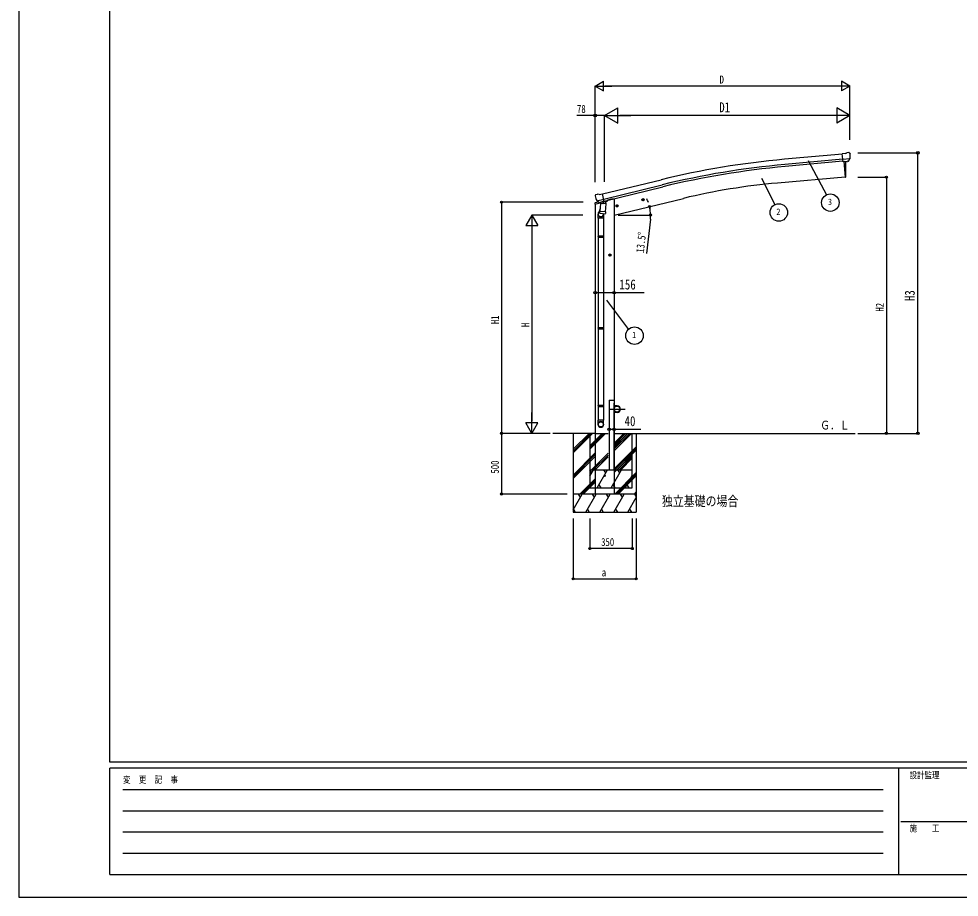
# Model space of a CAD drawing. Units: millimetres, scale not verified. Extents: x -10512 to 10512, y -7425 to 7425.
# Drawn here: x -10512 to -2762, y -7425 to -184 of the extents above; entities that cross this region are included whole.
import ezdxf
from ezdxf.enums import TextEntityAlignment as Align

# ---------------------------------------------------------------- set-up
doc = ezdxf.new("R2010")
doc.units = ezdxf.units.MM
doc.header["$LTSCALE"] = 30
for name, color, linetype in [('0-2_USER1', 3, 'Continuous'), ('0-4_YKK_13', 4, 'Continuous'), ('0-5_YKK_A1', 4, 'Continuous'), ('0-6_YKK_D', 6, 'Continuous'), ('0-7_YKK_ZWAK', 7, 'Continuous')]:
    doc.layers.add(name, color=color, linetype=linetype)
doc.styles.add('ＭＳ ゴシック', font='')
doc.styles.get('ＭＳ ゴシック').set_extended_font_data('MS Gothic')

msp = doc.modelspace()

# ---------------------------------------------------------------- linework, layer by layer
at = {"layer": '0-4_YKK_13'}
for p, q in [((-3698.69, -1295.21), (-3725.25, -1297.54)), ((-3719.6, -1362.2), (-3725.25, -1297.54)), ((-3698.69, -1295.21), (-3686.97, -1288.45)), ((-3672.07, -1286.86), (-3685.73, -1288.06)), ((-3662.93, -1292.62), (-3668.41, -1288.01)), ((-3661.87, -1294.66), (-3661.75, -1296)), ((-3662.39, -1337.5), (-3721.31, -1342.66)), ((-3709.64, -1361.33), (-3719.6, -1362.2)), ((-3712.73, -1361.6), (-3701.56, -1489.2)), ((-3676.03, -1358.39), (-3683.73, -1359.06)), ((-3673.64, -1356.99), (-3662.71, -1338.05)), ((-3701.56, -1489.2), (-3699.51, -1488.95)), ((-5728.32, -1632.13), (-5702.39, -1625.9)), ((-5764.5, -1711.78), (-5721.8, -1701.52)), ((-5764.5, -1704.88), (-5764.5, -1711.78)), ((-5763.38, -1643.44), (-5763.1, -1644.59)), ((-5759.16, -1634.87), (-5763.02, -1641.16)), ((-5736, -1695.68), (-5762.21, -1701.97)), ((-5756.06, -1632.62), (-5742.88, -1629.45)), ((-5749.32, -1683.75), (-5691.82, -1669.94)), ((-5732.47, -1698.66), (-5748.85, -1684.17)), ((-5728.32, -1632.13), (-5741.58, -1629.43)), ((-5729.76, -1699.23), (-5722.24, -1697.42)), ((-5728.93, -1699.12), (-5727.4, -1698.75)), ((-5727.4, -1698.75), (-5690.69, -1689.94)), ((-5725.56, -1698.98), (-5725.61, -1699.72)), ((-5724.86, -1700.76), (-5699.04, -1707.2)), ((-5716.16, -1702.93), (-5716.39, -1706.22)), ((-5696.64, -1691.76), (-5697.67, -1706.37)), ((-5690.69, -1689.94), (-5689.16, -1689.57)), ((-5687.61, -1687.47), (-5686.67, -1687.54)), ((-5686.67, -1687.54), (-5673.35, -1702.85)), ((-5682.67, -1692.13), (-5663.78, -1687.59)), ((-5673.35, -1702.85), (-5673.8, -1709.2)), ((-5659.95, -1679.42), (-5659.95, -1682.73)), ((-5377.7, -1677.69), (-5358.25, -1673.02)), ((-5373.14, -1669.91), (-5375.27, -1677.1)), ((-5365.84, -1668.15), (-5373.14, -1669.91)), ((-5365.64, -1685.07), (-5370.31, -1665.63)), ((-5360.68, -1673.6), (-5365.84, -1668.15)), ((-5362.81, -1680.8), (-5360.68, -1673.6)), ((-5720.88, -1748.18), (-5735.58, -1786.73)), ((-5723.47, -1785.41), (-5722.6, -1772.95)), ((-5717.94, -1706.11), (-5722.61, -1772.95)), ((-5676.92, -1776.14), (-5722.61, -1772.95)), ((-5672.25, -1709.3), (-5717.94, -1706.11)), ((-5676.94, -1776.14), (-5677.82, -1788.84)), ((-5676.92, -1776.14), (-5672.25, -1709.3)), ((-5591.62, -1729.04), (-5572.17, -1724.37)), ((-5587.06, -1721.26), (-5589.19, -1728.46)), ((-5579.76, -1719.51), (-5587.06, -1721.26)), ((-5579.56, -1736.43), (-5584.23, -1716.99)), ((-5574.6, -1724.96), (-5579.76, -1719.51)), ((-5576.73, -1732.15), (-5574.6, -1724.96)), ((-5738.94, -1828.81), (-5738.94, -1794.46)), ((-5692.94, -1828.81), (-5738.94, -1828.81)), ((-5736.94, -1828.81), (-5736.94, -1975.51)), ((-5723.08, -1786.77), (-5723.08, -1786.77)), ((-5721.63, -1787.55), (-5679.93, -1790.47)), ((-5691.54, -1789.65), (-5696.09, -1800.97)), ((-5694.94, -1828.81), (-5694.94, -1975.51)), ((-5692.94, -1794.16), (-5692.94, -1828.81)), ((-5738.94, -1977.51), (-5737.94, -1975.51)), ((-5692.94, -1977.51), (-5738.94, -1977.51)), ((-5692.94, -1985.51), (-5738.94, -1985.51)), ((-5693.94, -1975.51), (-5737.94, -1975.51)), ((-5693.94, -1987.51), (-5737.94, -1987.51)), ((-5736.94, -1987.51), (-5736.94, -2731.7)), ((-5694.94, -1987.51), (-5694.94, -2731.7)), ((-5692.94, -1977.51), (-5693.94, -1975.51)), ((-5692.94, -1985.51), (-5693.94, -1987.51)), ((-5692.94, -1977.51), (-5692.94, -1985.51)), ((-5630.43, -2131.62), (-5650.43, -2131.62)), ((-5640.43, -2124.12), (-5646.93, -2127.87)), ((-5646.93, -2127.87), (-5646.93, -2135.38)), ((-5646.93, -2135.38), (-5640.43, -2139.13)), ((-5640.43, -2141.62), (-5640.43, -2121.62)), ((-5633.93, -2127.87), (-5640.43, -2124.12)), ((-5738.94, -2733.7), (-5737.94, -2731.7)), ((-5692.94, -2733.7), (-5738.94, -2733.7)), ((-5692.94, -2741.7), (-5738.94, -2741.7)), ((-5693.94, -2731.7), (-5737.94, -2731.7)), ((-5693.94, -2743.7), (-5737.94, -2743.7)), ((-5736.94, -2743.7), (-5736.94, -3493.89)), ((-5694.94, -2743.7), (-5694.94, -3493.89)), ((-5692.94, -2733.7), (-5693.94, -2731.7)), ((-5692.94, -2741.7), (-5693.94, -2743.7)), ((-5692.94, -2733.7), (-5692.94, -2741.7)), ((-5646.93, -3331.5), (-5646.84, -3329.94)), ((-5605.93, -3331.5), (-5646.93, -3331.5)), ((-5645.84, -3329), (-5607.02, -3329)), ((-5606.03, -3329.94), (-5605.93, -3331.5)), ((-5738.94, -3373.89), (-5737.94, -3371.89)), ((-5692.94, -3373.89), (-5738.94, -3373.89)), ((-5692.94, -3381.89), (-5738.94, -3381.89)), ((-5693.94, -3371.89), (-5737.94, -3371.89)), ((-5693.94, -3383.89), (-5737.94, -3383.89)), ((-5736.94, -3383.89), (-5736.94, -3493.89)), ((-5694.94, -3383.89), (-5694.94, -3493.89)), ((-5692.94, -3373.89), (-5693.94, -3371.89)), ((-5692.94, -3381.89), (-5693.94, -3383.89)), ((-5692.94, -3373.89), (-5692.94, -3381.89)), ((-5648.73, -3401.5), (-5514.13, -3401.5)), ((-5606.43, -3351.5), (-5604.43, -3351.5)), ((-5606.43, -3351.5), (-5606.43, -3374.2)), ((-5604.43, -3374.2), (-5604.43, -3351.5)), ((-5581.43, -3374.2), (-5604.43, -3374.2)), ((-5604.43, -3376.2), (-5581.43, -3376.2)), ((-5606.43, -3451.5), (-5606.43, -3428.8)), ((-5606.43, -3451.5), (-5604.43, -3451.5)), ((-5604.43, -3426.8), (-5581.43, -3426.8)), ((-5604.43, -3428.8), (-5604.43, -3451.5)), ((-5581.43, -3428.8), (-5604.43, -3428.8)), ((-5738.94, -3528.03), (-5738.94, -3493.89)), ((-5692.94, -3493.89), (-5738.94, -3493.89)), ((-5692.94, -3528.03), (-5692.94, -3493.89))]:
    msp.add_line(p, q, dxfattribs=at)
for points in [[(-3709.64, -1361.33), (-3709.36, -1361.4), (-3683.99, -1359.18), (-3683.73, -1359.06)], [(-3662.32, -1336.87), (-3662.6, -1337.86), (-3662.71, -1338.05)], [(-5696.96, -1691.35), (-5687.24, -1689.02), (-5702.39, -1625.9)], [(-5749.6, -1683.17), (-5749.01, -1684.02), (-5748.85, -1684.17)], [(-5696.96, -1691.35), (-5697.2, -1691.5), (-5721.97, -1697.45), (-5722.24, -1697.42)], [(-5375.27, -1677.1), (-5370.11, -1682.55), (-5362.81, -1680.8)], [(-5589.19, -1728.46), (-5584.03, -1733.91), (-5576.73, -1732.15)], [(-5738.94, -1977.51), (-5738.94, -1985.51), (-5737.94, -1987.51)], [(-5640.43, -2139.13), (-5633.93, -2135.38), (-5633.93, -2127.87)], [(-5738.94, -2733.7), (-5738.94, -2741.7), (-5737.94, -2743.7)], [(-5738.94, -3373.89), (-5738.94, -3381.89), (-5737.94, -3383.89)]]:
    msp.add_lwpolyline(points, dxfattribs=at)
for centre, radius in [((-5367.98, -1675.35), 8.5), ((-5367.98, -1675.35), 7.7), ((-5367.98, -1675.35), 6.5), ((-5581.9, -1726.71), 8.5), ((-5581.9, -1726.71), 7.7), ((-5581.9, -1726.71), 6.5), ((-5640.43, -2131.62), 8.5), ((-5640.43, -2131.62), 7.7), ((-5640.43, -2131.62), 6.5), ((-5581.43, -3401.5), 25), ((-5684.18, -3951.5), 4.5)]:
    msp.add_circle(centre, radius, dxfattribs=at)
for centre, radius, start, end in [((-3685.47, -1291.05), 3, 95, 120), ((-3671.63, -1291.84), 5, 50.00648, 94.99352), ((-3863.38, -1313.64), 202.4, 353.4085, 5), ((-4595.33, -1433.39), 900, 356.63919, 4.64986), ((-3699.87, -1485.97), 3, 277, 356.63919), ((-5761.5, -1704.88), 3, 103.5, 180), ((-5566.3, -1597.34), 202.4, 193.5, 205.09125), ((-5754.9, -1637.48), 5, 103.5, 148.5), ((-5742.18, -1632.37), 3, 78.5, 103.5), ((-5729.04, -1698.63), 0.5, 248.23754, 283.5), ((-5726.06, -1698.95), 0.5, 356, 103.5), ((-5724.61, -1699.79), 1, 176, 256), ((-5696.05, -1691.85), 0.604, 100.59842, 172.20595), ((-5689.28, -1689.09), 0.5, 283.5, 318.76246), ((-5664.95, -1682.73), 5, 283.5, 0), ((-5698.69, -1706.23), 1.03, 250.03897, 351.96569), ((-5708.94, -1794.46), 30, 177.45142, 180), ((-5721.53, -1785.58), 1.95, 175.04017, 217.47766), ((-5721.49, -1785.55), 2, 217.40962, 266), ((-5679.79, -1788.47), 2, 266, 349.46843), ((-5645.84, -3330), 1, 90, 176.5), ((-5607.02, -3330), 1, 3.5, 90), ((-5604.43, -3374.2), 2, 180, 270), ((-5581.43, -3401.5), 27.3, 270, 90), ((-5581.43, -3401.5), 25.3, 270, 90), ((-5604.43, -3428.8), 2, 90, 180)]:
    msp.add_arc(centre, radius, start, end, dxfattribs=at)
for centre, major_axis, ratio, start_param, end_param in [((-3657.54, -1290.61), (-15.35, 3.44), 0.101033, 5.9751426, 5.9753737), ((-3664.86, -1294.91), (2.71, -1.31), 0.997474, 0.5366567, 1.3225652), ((-3676.3, -1355.4), (1.62, -2.54), 0.997631, 5.8041905, 5.8929484), ((-3676.37, -1355.29), (-3.5, 2.17), 0.650902, 2.1145521, 2.1873627), ((-3676.24, -1355.48), (1.62, -2.54), 0.997631, 5.965759, 6.7621801), ((-5760.46, -1642.73), (-1.57, -2.57), 0.99628, 4.712389, 5.4996506), ((-5730.49, -1696.4), (-0.73, -2.92), 0.997631, 5.8041905, 6.6006116), ((-5730.43, -1696.18), (2.63, 3.16), 0.650902, 4.0958226, 4.1686332), ((-5730.46, -1696.3), (-0.73, -2.92), 0.997631, 0.3902369, 0.4789948), ((-5715.94, -1794.16), (23, 0), 0.996195, 2.3585569, 6.3253237), ((-5715.94, -1794.16), (21, 0), 0.996195, 2.7786684, 5.9512394), ((-5715.94, -3526.28), (-23, 0), 0.996195, 3.1415927, 6.2831853), ((-5715.94, -3528.03), (-23, 0), 0.996195, 3.1415927, 6.2831853), ((-5715.94, -3528.03), (0, -23.43), 0.981806, 4.712389, 7.8539816)]:
    msp.add_ellipse(centre, major_axis=major_axis, ratio=ratio, start_param=start_param, end_param=end_param, dxfattribs=at)
msp.add_ellipse((-5715.94, -3528.03), major_axis=(21, 0), ratio=0.996195, dxfattribs=at)
at = {"layer": '0-5_YKK_A1'}
for p, q in [((-3725.11, -1299.15), (-4202.05, -1342.21)), ((-3721.41, -1341.99), (-4198.19, -1384.99)), ((-3719.88, -1358.97), (-4196.66, -1401.97)), ((-3712.73, -1361.6), (-3701.56, -1489.2)), ((-5701.91, -1627.91), (-5218.98, -1510.61)), ((-3701.56, -1489.2), (-4259.43, -1538.01)), ((-5691.88, -1669.68), (-5208.84, -1552.35)), ((-5687.9, -1686.25), (-5204.82, -1568.92)), ((-5626.43, -1672.12), (-5659.94, -1680.17)), ((-5606.43, -1672.12), (-5626.43, -1672.12)), ((-5606.53, -1801.53), (-5035.07, -1664.33)), ((-5606.43, -1672.12), (-5606.43, -4101.5)), ((-5761.93, -1711.21), (-5761.93, -4101.5)), ((-5646.43, -3331.5), (-5646.43, -3901.5)), ((-5606.43, -3331.5), (-5646.43, -3331.5)), ((-5606.43, -3901.5), (-5606.43, -3351.5)), ((-5761.93, -3601.5), (-6112.23, -3601.5)), ((-5944.18, -3601.5), (-5944.18, -4251.5)), ((-5944.18, -3733.01), (-5812.68, -3601.5)), ((-5944.18, -3747.15), (-5798.54, -3601.5)), ((-5944.18, -3761.29), (-5784.39, -3601.5)), ((-5806.43, -3601.5), (-5806.43, -4051.5)), ((-5806.43, -3703.85), (-5704.08, -3601.5)), ((-5806.43, -3717.99), (-5689.94, -3601.5)), ((-5806.43, -3732.14), (-5675.8, -3601.5)), ((-5762.43, -3601.5), (-5656.43, -3601.5)), ((-5606.43, -3601.5), (-3618.6, -3601.5)), ((-5606.43, -3710.88), (-5497.05, -3601.5)), ((-5606.43, -3696.74), (-5511.19, -3601.5)), ((-5606.43, -3682.6), (-5525.33, -3601.5)), ((-5606.43, -3744.27), (-5463.67, -3601.5)), ((-5606.43, -3730.13), (-5477.81, -3601.5)), ((-5606.43, -3715.98), (-5491.95, -3601.5)), ((-5456.43, -4051.5), (-5456.43, -3601.5)), ((-5424.18, -3601.5), (-5424.18, -4251.5)), ((-5606.43, -3894.73), (-5424.18, -3712.48)), ((-5944.18, -3945.14), (-5761.93, -3762.89)), ((-5944.18, -3959.28), (-5761.93, -3777.03)), ((-5944.18, -3973.42), (-5761.93, -3791.17)), ((-5791.95, -3901.5), (-5656.43, -3765.98)), ((-5777.81, -3901.5), (-5656.43, -3780.13)), ((-5763.67, -3901.5), (-5656.43, -3794.27)), ((-5606.43, -3908.87), (-5424.18, -3726.62)), ((-5606.43, -3923.01), (-5424.18, -3740.77)), ((-5579.82, -3901.5), (-5456.43, -3778.12)), ((-5565.68, -3901.5), (-5456.43, -3792.26)), ((-5551.54, -3901.5), (-5456.43, -3806.4)), ((-5806.43, -3954.62), (-5775.77, -3901.5)), ((-5806.43, -3901.5), (-5456.43, -3901.5)), ((-5790.77, -3927.49), (-5805.77, -3901.5)), ((-5746.9, -4051.5), (-5660.29, -3901.5)), ((-5675.3, -3927.49), (-5690.3, -3901.5)), ((-5631.43, -4051.5), (-5544.83, -3901.5)), ((-5601.07, -4101.5), (-5424.18, -3924.61)), ((-5586.93, -4101.5), (-5424.18, -3938.76)), ((-5559.83, -3927.49), (-5574.83, -3901.5)), ((-5515.96, -4051.5), (-5456.43, -3948.4)), ((-5888.42, -4101.5), (-5761.93, -3975.02)), ((-5874.27, -4101.5), (-5761.93, -3989.16)), ((-5860.13, -4101.5), (-5761.93, -4003.3)), ((-5731.9, -4025.52), (-5716.9, -4051.5)), ((-5616.43, -4025.52), (-5601.43, -4051.5)), ((-5572.79, -4101.5), (-5424.18, -3952.9)), ((-5500.96, -4025.52), (-5485.96, -4051.5)), ((-5424.18, -4101.5), (-5944.18, -4101.5)), ((-5944.18, -4231.02), (-5869.4, -4101.5)), ((-5884.41, -4127.49), (-5899.41, -4101.5)), ((-5840.54, -4251.5), (-5753.93, -4101.5)), ((-5806.43, -4051.5), (-5456.43, -4051.5)), ((-5768.94, -4127.49), (-5783.94, -4101.5)), ((-5725.07, -4251.5), (-5638.46, -4101.5)), ((-5653.46, -4127.48), (-5668.47, -4101.5)), ((-5609.6, -4251.5), (-5522.99, -4101.5)), ((-5537.99, -4127.48), (-5552.99, -4101.5)), ((-5438.94, -4101.5), (-5424.18, -4086.74)), ((-5437.52, -4101.5), (-5424.18, -4124.61)), ((-5424.8, -4101.5), (-5424.18, -4100.89)), ((-5494.13, -4251.5), (-5424.18, -4130.35)), ((-5944.18, -4251.5), (-5424.18, -4251.5)), ((-5941.01, -4225.52), (-5926.01, -4251.5)), ((-5825.54, -4225.52), (-5810.54, -4251.5)), ((-5710.07, -4225.52), (-5695.07, -4251.5)), ((-5594.6, -4225.52), (-5579.6, -4251.5)), ((-5479.13, -4225.52), (-5464.13, -4251.5))]:
    msp.add_line(p, q, dxfattribs=at)
for centre, radius, start, end in [((-3577.45, -8268.65), 6954.55, 95.15276, 103.65276), ((-3577.45, -8268.65), 6911.6, 95.15276, 103.65276), ((-3577.45, -8268.65), 6894.55, 95.15276, 103.65276), ((-3797.33, -6819.89), 5302.05, 95, 103.5)]:
    msp.add_arc(centre, radius, start, end, dxfattribs=at)
at = {"layer": '0-6_YKK_D'}
for p, q in [((-5762.43, -738.86), (-5693.15, -698.86)), ((-5762.43, -1529.5), (-5762.43, -737.86)), ((-5762.43, -738.86), (-5693.15, -778.86)), ((-5762.43, -738.86), (-5623.87, -738.86)), ((-5693.15, -778.86), (-5693.15, -698.86)), ((-3743.38, -738.86), (-5682.43, -738.86)), ((-3663.38, -738.86), (-3801.94, -738.86)), ((-3663.38, -738.86), (-3732.66, -698.86)), ((-3732.66, -698.86), (-3732.66, -778.86)), ((-3663.38, -738.86), (-3732.66, -778.86)), ((-3663.38, -1183.11), (-3663.38, -737.86)), ((-5684.68, -981.06), (-5576.43, -918.56)), ((-5576.43, -1043.56), (-5576.43, -918.56)), ((-3663.38, -981.06), (-3771.63, -918.56)), ((-3771.63, -918.56), (-3771.63, -1043.56)), ((-5762.43, -1528.5), (-5762.43, -980.06)), ((-5684.68, -1527.5), (-5684.68, -980.06)), ((-5684.68, -1526.5), (-5684.68, -980.06)), ((-5684.68, -981.06), (-5576.43, -1043.56)), ((-5684.68, -981.06), (-5468.17, -981.06)), ((-3788.38, -981.06), (-5559.68, -981.06)), ((-3663.38, -981.06), (-3879.88, -981.06)), ((-3663.38, -981.06), (-3771.63, -1043.56)), ((-3663.38, -1182.11), (-3663.38, -980.06)), ((-3597.69, -1288.86), (-3101.45, -1288.86)), ((-3102.45, -3601.5), (-3102.45, -1288.86)), ((-4006.06, -1353.53), (-3856.16, -1634.93)), ((-4391.27, -1497.78), (-4281.38, -1716.07)), ((-3597.69, -1489.2), (-3361.45, -1489.2)), ((-3362.45, -1489.2), (-3362.45, -3601.5)), ((-5862.43, -1695.1), (-6535.43, -1695.1)), ((-6534.43, -1695.1), (-6534.43, -3601.5)), ((-6284.43, -1801.5), (-6334.43, -1888.11)), ((-5863.43, -1801.5), (-6285.43, -1801.5)), ((-6284.43, -1801.5), (-6234.43, -1888.11)), ((-6284.43, -1801.5), (-6284.43, -1974.71)), ((-5572.63, -1801.5), (-5304.7, -1801.5)), ((-5307.62, -1835.45), (-5339.96, -2120.15)), ((-6334.43, -1888.11), (-6234.43, -1888.11)), ((-6284.43, -1901.5), (-6284.43, -3501.5)), ((-5606.43, -2433.94), (-5606.43, -2442.44)), ((-5668.64, -2502.57), (-5488.84, -2745.22)), ((-6284.43, -3601.5), (-6284.43, -3428.3)), ((-6284.43, -3601.5), (-6334.43, -3514.9)), ((-6234.43, -3514.9), (-6334.43, -3514.9)), ((-6284.43, -3601.5), (-6234.43, -3514.9)), ((-6135.06, -3601.5), (-6535.43, -3601.5)), ((-6134.06, -3601.5), (-6535.43, -3601.5)), ((-6534.43, -3601.5), (-6534.43, -4101.5)), ((-6135.06, -3601.5), (-6285.43, -3601.5)), ((-3597.69, -3601.5), (-3361.45, -3601.5)), ((-3597.69, -3601.5), (-3101.45, -3601.5)), ((-5991.78, -4101.5), (-6535.43, -4101.5)), ((-5944.18, -4302.5), (-5944.18, -4802.5)), ((-5806.43, -4302.5), (-5806.43, -4552.5)), ((-5456.43, -4302.5), (-5456.43, -4552.5)), ((-5424.18, -4302.5), (-5424.18, -4802.5)), ((-5456.43, -4551.5), (-5806.43, -4551.5)), ((-5944.18, -4801.5), (-5424.18, -4801.5))]:
    msp.add_line(p, q, dxfattribs=at)
for points in [[(-5684.68, -981.06), (-5762.43, -981.06), (-5913.86, -981.06)], [(-5761.93, -2441.44), (-5606.43, -2441.44), (-5357.26, -2441.44)], [(-5646.43, -3567.94), (-5606.43, -3567.94), (-5386.83, -3567.94)]]:
    msp.add_lwpolyline(points, dxfattribs=at)
for centre, radius in [((-5762.43, -981.06), 10.62), ((-3102.45, -1288.86), 10.62), ((-3362.45, -1489.2), 8.5), ((-3823.94, -1699.32), 72), ((-6534.43, -1695.1), 8.5), ((-5314.01, -1731.3), 8.5), ((-4249.01, -1780.38), 72), ((-5305.7, -1801.5), 8.5), ((-5761.93, -2441.44), 10.62), ((-5606.43, -2441.44), 10.62), ((-5438.12, -2796.32), 72), ((-5646.43, -3567.94), 10.62), ((-5606.43, -3567.94), 10.62), ((-6534.43, -3601.5), 8.5), ((-6534.43, -3601.5), 8.5), ((-3362.45, -3601.5), 8.5), ((-3102.45, -3601.5), 10.62), ((-6534.43, -4101.5), 8.5), ((-5806.43, -4551.5), 8.5), ((-5456.43, -4551.5), 8.5), ((-5944.18, -4801.5), 8.5), ((-5424.18, -4801.5), 8.5)]:
    msp.add_circle(centre, radius, dxfattribs=at)
for start, end in [(19.99154, 26.48282), (0, 13.5), (7.17071, 13.5), (353.51888, 0)]:
    msp.add_arc((-5606.43, -1801.5), 300.73, start, end, dxfattribs=at)
at = {"layer": '0-7_YKK_ZWAK'}
for p, q in [((-9762.45, -6312.5), (-9762.45, 6937.5)), ((9737.55, -6312.5), (-9762.45, -6312.5)), ((-3262.45, -6362.5), (-9762.45, -6362.5)), ((-9762.45, -7237.5), (-9762.45, -6362.5)), ((-3262.45, -6362.5), (-3262.45, -7237.5)), ((-12.45, -6362.5), (-3262.45, -6362.5)), ((-9656.2, -6537.5), (-3387.45, -6537.5)), ((-9656.2, -6712.5), (-3387.45, -6712.5)), ((-3243.7, -6800), (-12.45, -6800)), ((-9656.2, -6887.5), (-3387.45, -6887.5)), ((-9656.2, -7062.5), (-3387.45, -7062.5)), ((-9762.45, -7237.5), (-3262.45, -7237.5)), ((-3262.45, -7237.5), (-12.45, -7237.5))]:
    msp.add_line(p, q, dxfattribs=at)
msp.add_lwpolyline([(-10512.5, -7425), (10512.5, -7425), (10512.5, 7425), (-10512.5, 7425)], close=True, dxfattribs=at)

# ---------------------------------------------------------------- texts
at = {"layer": '0-2_USER1', "style": 'ＭＳ ゴシック', "width": 0.8}
for s, height, p in [('Ｇ．Ｌ', 73.31, (-3906.85, -3592.18)), ('独立基礎の場合', 82.48, (-5212.45, -4225.89))]:
    msp.add_text(s, height=height, dxfattribs=at).set_placement(p, align=Align.BOTTOM_LEFT)
at = {"layer": '0-6_YKK_D', "style": 'ＭＳ ゴシック', "width": 0.8}
for s, height, p in [('D', 65.98, (-4736.9, -737.52)), ('78', 65.98, (-5912.2, -979.4)), ('D1', 82.48, (-4740.03, -979.4)), ('3', 52.79, (-3843.14, -1735.32)), ('2', 52.79, (-4268.21, -1816.38)), ('156', 82.48, (-5562.6, -2440.11)), ('1', 52.79, (-5457.32, -2832.32)), ('40', 82.48, (-5520.13, -3566.64)), ('350', 65.98, (-5713.03, -4549.84)), ('a', 65.98, (-5708.18, -4800.7))]:
    msp.add_text(s, height=height, dxfattribs=at).set_placement(p, align=Align.BOTTOM_LEFT)
for s, height, rotation, p in [('13.5°', 65.98, 83.519, (-5341.43, -2118.31)), ('H3', 82.48, 90, (-3103.78, -2511.18)), ('H2', 65.98, 90, (-3363.78, -2598.15)), ('H1', 65.98, 90, (-6535.23, -2701.1)), ('H', 65.98, 90, (-6285.43, -2725.5)), ('500', 65.98, 90, (-6536.1, -3933.1))]:
    msp.add_text(s, height=height, rotation=rotation, dxfattribs=at).set_placement(p, align=Align.BOTTOM_LEFT)
at = {"layer": '0-7_YKK_ZWAK', "style": 'ＭＳ ゴシック', "width": 0.8}
for s, p in [('変  更  記  事', (-9653.28, -6500)), ('設計監理', (-3170.78, -6462.5)), ('施\u3000\u3000工', (-3170.78, -6900))]:
    msp.add_text(s, height=54.99, dxfattribs=at).set_placement(p, align=Align.BOTTOM_LEFT)

doc.saveas('drawing.dxf')
